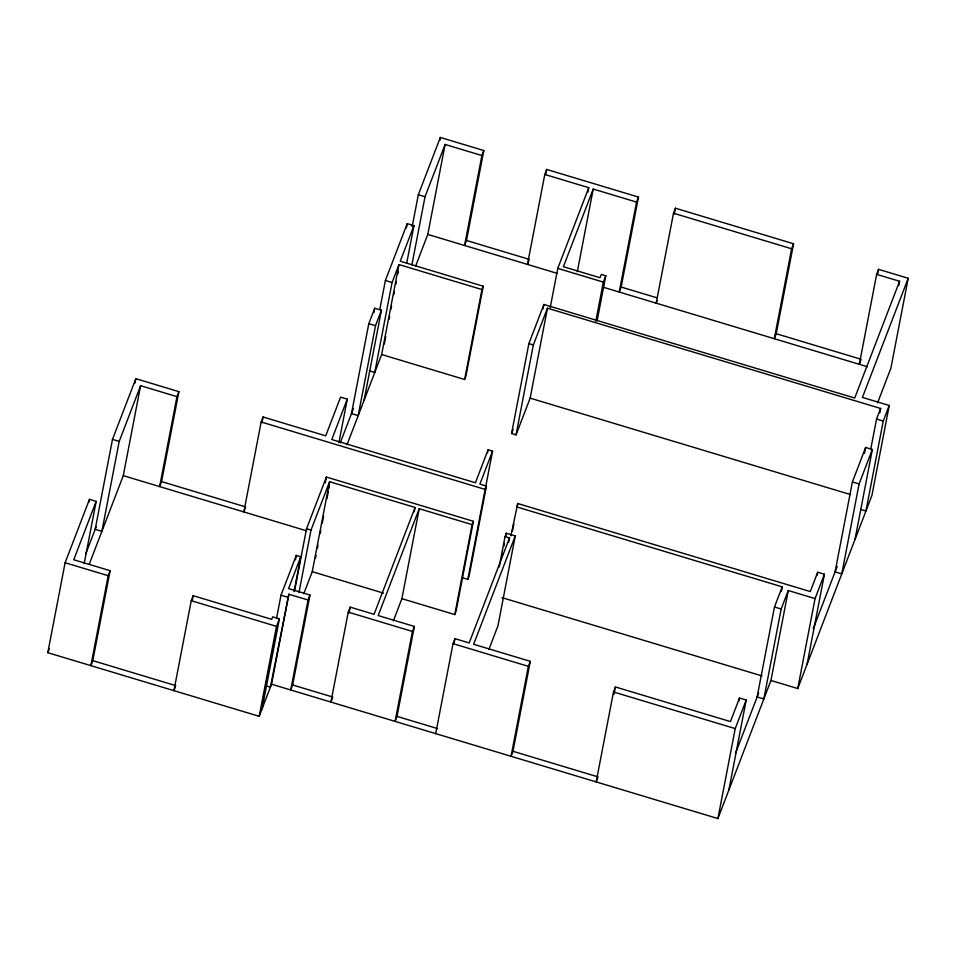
<?xml version="1.0" encoding="UTF-8"?>
<svg xmlns="http://www.w3.org/2000/svg" width="956" height="956" viewBox="0 0 956 956"><rect width="100%" height="100%" fill="white"/><g stroke="black" fill="none" stroke-linecap="round" stroke-linejoin="round"><path stroke-width="1.43" d="M276.535 618.424L281.004 595.218L296.288 555.424L300.758 556.774L288.545 588.573L309.983 595.026L292.656 684.974L290.732 689.969L308.059 600.021L288.855 594.238L271.528 684.197L259.196 716.319L47.8 652.685L65.116 562.737L89.47 499.355L96.162 501.374L84.152 563.753M88.908 502.259L89.47 499.355M112.497 439.378L95.182 529.325L101.886 531.345L119.201 441.397L140.592 385.698L176.968 396.644L159.64 486.592L161.564 481.585L178.892 391.637L135.824 378.672L112.497 439.378L119.201 441.397M134.975 383.033L135.824 378.672M89.314 564.052L123.276 475.646L140.592 385.698M110.119 570.696L108.195 575.703L90.868 665.651L92.792 660.644L110.119 570.696L73.743 559.75L96.162 501.374M262.075 708.814L279.391 618.867L272.699 616.847L271.731 619.345L193.172 595.696L191.248 600.703L173.92 690.65L175.366 686.898M192.335 600.045L193.172 595.696M338.902 442.664L347.279 399.142L340.587 397.122L325.721 435.84L263.079 416.983L261.155 421.99L243.84 511.938L245.274 508.186M261.956 422.791L263.079 416.983M259.196 716.319L276.511 626.371L279.391 618.867M288.855 594.238L270.381 687.173L266.365 685.966M295.452 559.786L296.288 555.424M294.054 591.597L300.758 556.774M294.52 591.143L306.529 528.752L326.39 477.056L473.375 521.295L456.048 611.243L454.769 614.577L401.89 598.659L419.218 508.712L472.085 524.629L454.769 614.577M298.989 592.481L310.999 530.102L329.581 481.728L415.083 507.469L414.247 511.819M325.279 482.852L326.39 477.056M303.757 593.795L312.254 571.676L329.581 481.728M315.492 558.185L316.054 555.281M317.452 548.027L318.001 545.135M320.248 533.52L320.798 530.628M322.196 523.374L323.594 516.12M326.952 498.709L328.35 491.456M328.9 488.552L329.462 485.648M368.801 323.666L351.485 413.613L358.177 415.633L375.505 325.685L381.42 310.258L374.728 308.238L368.801 323.666L375.505 325.685M373.892 312.588L374.728 308.238M379.795 309.505L385.388 280.49L407.22 223.644L413.924 225.664L406.659 263.378M364.105 400.205L381.42 310.258M398.975 264.573L381.659 354.521L464.628 379.496L481.955 289.549L398.975 264.573L392.08 282.51L374.764 372.458L369.398 370.844M406.384 227.994L407.22 223.644M384.336 343.933L385.734 336.679M389.08 319.268L389.642 316.364M391.04 309.111L391.601 306.207M393.836 294.603L394.386 291.7M395.784 284.446L396.346 281.542M397.744 274.288L398.305 271.385M412.179 226.644L418.322 194.725L440.334 137.437L483.82 150.534L466.492 240.482L464.568 245.489L481.896 155.541L483.82 150.534M411.893 264.932L425.026 196.745L445.114 144.464L481.896 155.541M415.083 507.469L374.047 614.302L350.171 607.12L348.247 612.127L330.919 702.074L332.365 698.322M439.772 140.341L440.334 137.437M349.048 612.915L350.171 607.12M415.633 266.055L427.786 234.411L445.114 144.464M414.354 626.443L412.43 631.438L395.103 721.386L397.027 716.391L414.354 626.443L378.182 615.545L419.218 508.712M413.924 225.664L400.253 261.227L483.234 286.214L465.919 376.162L464.628 379.496M487.536 452.678L488.098 449.774L492.567 451.113L485.301 488.839M435.697 733.611L453.025 643.663L454.937 638.656L469.181 642.946L509.512 537.917L505.055 536.567L506.333 533.233L515.26 535.922L497.945 625.869L488.875 649.494M454.1 643.006L454.937 638.656M638.477 197.079L636.553 202.086L619.225 292.034L621.149 287.039L638.477 197.079L546.712 169.463L544.801 174.47L527.473 264.418L528.919 260.665M462.118 577.639L467.831 579.36L485.146 489.412L486.425 486.078L479.9 484.106L492.567 451.113M545.876 173.813L546.712 169.463M486.425 486.078L469.109 576.026L467.831 579.36M879.783 412.825L880.619 408.463L547.465 308.19L530.15 398.138L516.025 434.884L511.568 433.546L528.883 343.586L543.904 304.474L854.724 398.031L899.584 281.267L876.652 274.36L878.576 269.353L908.2 278.28L890.884 368.227L877.572 402.858M516.025 434.884L533.352 344.937L547.465 308.19M543.068 308.824L543.904 304.474M499.187 567.039L505.055 536.567M501.864 556.452L502.426 553.548M503.812 546.294L504.374 543.39M505.772 536.137L506.333 533.233M550.226 307.557L557.766 268.385L588.765 187.699L544.801 174.47M508.676 542.267L509.512 537.917M510.874 535.862L517.746 503.513L810.282 591.573L817.715 572.238L824.419 574.245L807.091 664.193M512.44 531.082L513.838 523.828M517.184 506.417L517.746 503.513M587.928 192.06L588.765 187.699M577.305 271.743L593.222 189.049L636.553 202.086M530.293 661.337L528.369 666.344L511.054 756.292L512.978 751.285L530.293 661.337L473.638 644.284L515.26 535.922M595.803 321.276L603.344 282.104L605.781 275.746L601.324 274.408L600.033 277.742L563.395 266.712L593.222 189.049M597.13 320.726L605.781 275.746M793.552 243.768L791.628 248.775L774.312 338.723L776.236 333.716L793.552 243.768L675.426 208.205L673.502 213.212L656.186 303.16L657.142 300.662M674.315 214.013L675.426 208.205M728.878 789.979L746.206 700.031L739.502 698.023L730.444 721.589L615.413 686.958L613.489 691.965L596.174 781.912L598.098 776.917L512.978 751.285M614.015 694.211L615.413 686.958M738.94 700.915L739.502 698.023M271.528 684.197L717.908 818.563L735.224 728.603L746.206 700.031M516.467 506.847L782.211 586.841L774.468 607L757.14 696.948L763.844 698.967L781.16 609.02L788.27 590.521L815.062 598.587L797.746 688.547L770.942 680.481L788.27 590.521M781.363 591.19L782.211 586.841M817.153 575.13L817.715 572.238M876.652 274.36L859.325 364.308L860.77 360.555M877.728 273.715L878.576 269.353M852.405 481.92L835.078 571.867L841.782 573.887L859.097 483.939L872.338 449.487L865.634 447.468L852.405 481.92L859.097 483.939M864.523 453.275L865.634 447.468M898.736 285.617L899.584 281.267M870.677 449.523L876.544 419.063L880.619 408.463M855.011 539.435L872.338 449.487M908.2 278.28L862.443 397.409L889.235 405.487L883.248 421.082L865.933 511.03L860.567 509.417M889.235 405.487L871.92 495.435L797.746 688.547M47.8 652.685L49.389 648.55M85.753 553.859L96.245 526.565M176.968 396.644L178.892 391.637M347.279 399.142L331.78 439.521L475.431 482.768L488.098 449.774M340.3 442.724L353.457 408.475M347.004 444.743L381.659 354.521M308.059 600.021L309.983 595.026M481.955 289.549L483.234 286.214M393.37 620.862L401.89 598.659M472.085 524.629L473.375 521.295M511.568 433.546L513.121 429.495M735.427 753.495L758.694 692.921M717.908 818.563L770.942 680.481M815.062 598.587L824.419 574.245M813.197 628.833L837.205 566.358M673.502 213.212L791.628 248.775M418.322 194.725L425.026 196.745M466.492 240.482L529.397 259.411M621.149 287.039L656.688 297.734M776.236 333.716L861.248 359.313M557.766 268.385L603.344 282.104M427.786 234.411L557.252 273.38M602.459 286.991L867.415 366.745M876.544 419.063L883.248 421.082M385.388 280.49L392.08 282.51M528.883 343.586L533.352 344.937M530.15 398.138L850.422 494.539M261.155 421.99L485.146 489.412M774.468 607L781.16 609.02M161.564 481.585L245.752 506.931M306.529 528.752L310.999 530.102M123.276 475.646L306.613 530.831M502.008 597.655L762.028 675.928M312.254 571.676L383.511 593.126M348.247 612.127L412.43 631.438M453.025 643.663L528.369 666.344M613.489 691.965L735.224 728.603M281.004 595.218L287.708 597.225M65.116 562.737L108.195 575.703M191.248 600.703L276.511 626.371M292.656 684.974L332.843 697.067M397.027 716.391L437.621 728.603M92.792 660.644L175.844 685.643"/></g></svg>
